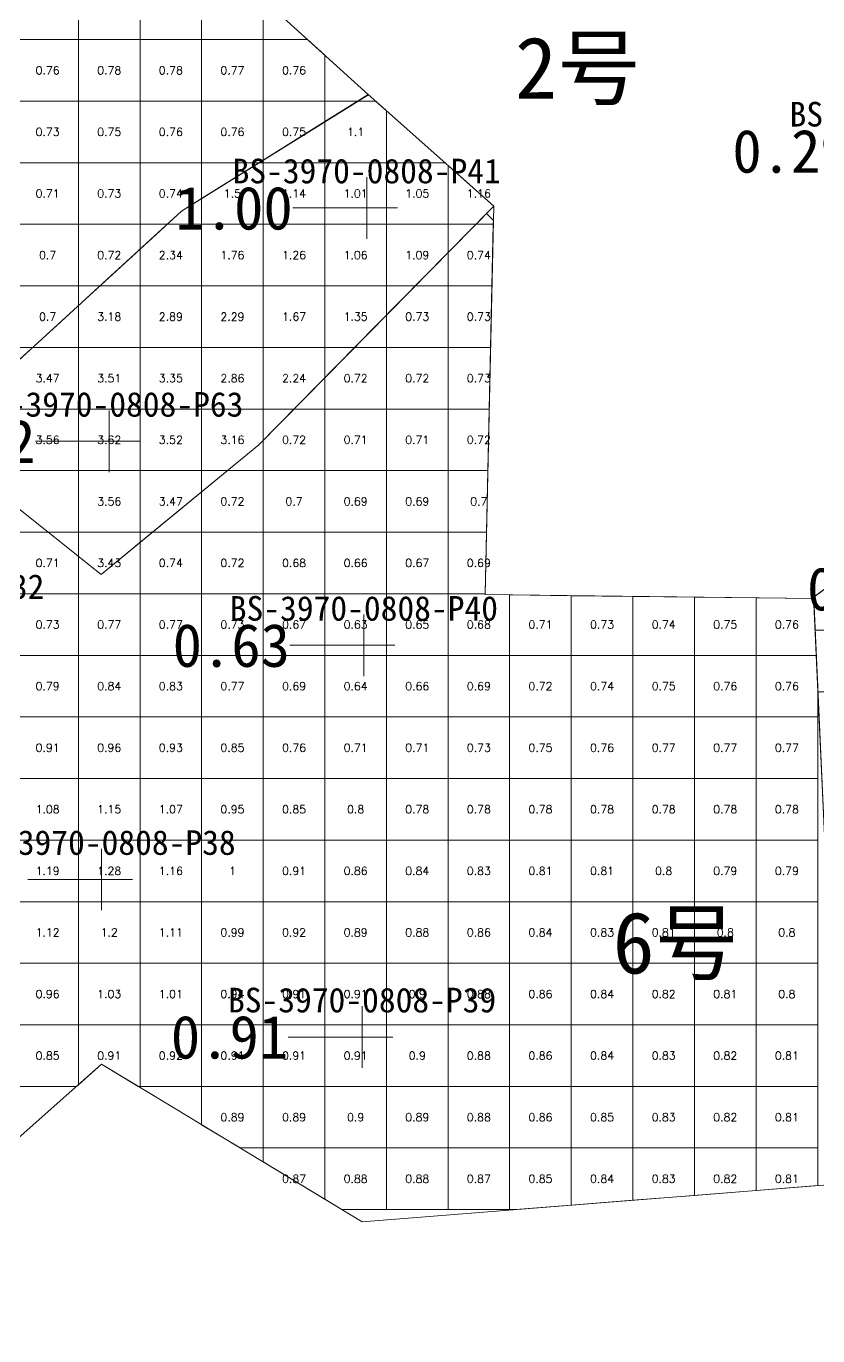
# Model space of a CAD drawing. Header units: inches. Extents: x 469759 to 470079, y 4349683 to 4349873.
# Drawn here: x 470044.14 to 470056.99, y 4349695.73 to 4349717 of the extents above; entities that cross this region are included whole.
import ezdxf
from ezdxf.enums import TextEntityAlignment as Align

# ---------------------------------------------------------------- set-up
doc = ezdxf.new("R2010")
doc.units = ezdxf.units.IN
doc.header["$MEASUREMENT"] = 0
for name, color, linetype, lineweight in [('0.500-1.000', 7, 'Continuous', 0), ('1.000-1.500', 7, 'Continuous', 0), ('孔口文字', 7, 'Continuous', 0), ('点', 7, 'Continuous', 0), ('爆区方格网', 7, 'Continuous', 0), ('线条', 7, 'Continuous', 0), ('钻孔', 7, 'Continuous', 0)]:
    doc.layers.add(name, color=color, linetype=linetype, lineweight=lineweight)
doc.styles.add('3dmine_textStyle_1', font='txt.shx', dxfattribs={"height": 1, "bigfont": 'gbcbig.shx'})
doc.styles.add('3dmine_textStyle_3', font='SimSun.ttf', dxfattribs={"height": 1})
doc.styles.add('3dmine_textStyle_4', font='simsunb.ttf', dxfattribs={"height": 1})

msp = doc.modelspace()

# ---------------------------------------------------------------- hatches: boundary and pattern name
at = {"layer": '钻孔', "linetype": 'Continuous', "lineweight": 0, "true_color": 0x0000ff, "extrusion": (0, 1, 0)}
for points in [[(-470050.663, 3959.633), (-470049.663, 3959.633), (-470049.663, 3970.633), (-470050.663, 3970.633)], [(-470046.36, 3959.763), (-470045.36, 3959.763), (-470045.36, 3970.763), (-470046.36, 3970.763)]]:
    msp.add_hatch(color=5, dxfattribs=at).paths.add_polyline_path(points, flags=0)
at = {"layer": '钻孔', "linetype": 'Continuous', "lineweight": 0, "true_color": 0xff00ff, "extrusion": (0, 1, 0)}
msp.add_hatch(color=6, dxfattribs=at).paths.add_polyline_path([(-470046.485, 3960.419), (-470045.485, 3960.419), (-470045.485, 3970.419), (-470046.485, 3970.419)], flags=0)
at = {"layer": '钻孔', "linetype": 'Continuous', "lineweight": 0, "true_color": 0x00ffff, "extrusion": (0, 1, 0)}
for points in [[(-470050.618, 3959.708), (-470049.618, 3959.708), (-470049.618, 3970.708), (-470050.618, 3970.708)], [(-470050.589, 3960.297), (-470049.589, 3960.297), (-470049.589, 3971.297), (-470050.589, 3971.297)]]:
    msp.add_hatch(color=4, dxfattribs=at).paths.add_polyline_path(points, flags=0)

# ---------------------------------------------------------------- linework, layer by layer
at = {"layer": '0.500-1.000', "color": 4, "linetype": 'Continuous', "lineweight": 0, "true_color": 0x00ffff}
for points in [[(470045.553, 4349719.635), (470049.691, 4349715.883)], [(470057.212, 4349698.187), (470049.589, 4349697.58), (470046.146, 4349699.662), (470045.36, 4349700.138), (470044.928, 4349699.755), (470041.807, 4349696.987), (470042.094, 4349693.936), (470039.81, 4349696.221), (470039.253, 4349696.777), (470036.253, 4349693.777), (470035.123, 4349699.87), (470035.122, 4349701.479), (470035.121, 4349703.091), (470034.552, 4349703.618), (470034.552, 4349703.618), (470030.983, 4349706.925), (470033.954, 4349709.284), (470034.777, 4349710.015), (470034.963, 4349710.18), (470037.467, 4349713.821), (470038.045, 4349714.661), (470040.454, 4349716.222), (470042.428, 4349717.5)], [(470049.691, 4349715.883), (470046.656, 4349713.991), (470045.446, 4349712.883), (470044.631, 4349712.136), (470043.741, 4349711.321), (470042.607, 4349710.281), (470045.353, 4349708.091), (470046.009, 4349708.63), (470047.911, 4349710.196), (470049.818, 4349712.135), (470051.362, 4349713.704), (470051.607, 4349713.954), (470051.721, 4349713.84), (470051.586, 4349707.764), (470056.92, 4349707.701), (470057.099, 4349703.726)], [(470051.721, 4349713.84), (470051.607, 4349713.954), (470051.726, 4349714.074), (470051.721, 4349713.84)], [(470057.088, 4349703.965), (470056.919, 4349707.724), (470060.102, 4349710.064)]]:
    msp.add_lwpolyline(points, dxfattribs=at)
at = {"layer": '1.000-1.500', "color": 1, "linetype": 'Continuous', "lineweight": 0, "true_color": 0xff0000}
msp.add_lwpolyline([(470051.726, 4349714.074), (470048.657, 4349710.955), (470047.911, 4349710.196), (470045.353, 4349708.091), (470042.607, 4349710.281), (470046.244, 4349713.615), (470046.656, 4349713.991), (470049.687, 4349715.886), (470051.726, 4349714.074)], dxfattribs=at)
at = {"layer": '点', "color": 138, "linetype": 'Continuous', "lineweight": 0, "true_color": 0x004c4c}
for points, elevation in [([(470049.663, 4349713.543), (470049.663, 4349714.543)], 3970.633), ([(470050.163, 4349714.043), (470049.163, 4349714.043)], 3970.633), ([(470045.485, 4349709.754), (470045.485, 4349710.754)], 3970.419), ([(470045.985, 4349710.254), (470044.985, 4349710.254)], 3970.419), ([(470049.618, 4349706.441), (470049.618, 4349707.441)], 3970.708), ([(470050.118, 4349706.941), (470049.118, 4349706.941)], 3970.708), ([(470045.36, 4349702.638), (470045.36, 4349703.638)], 3970.763), ([(470045.86, 4349703.138), (470044.86, 4349703.138)], 3970.763), ([(470049.589, 4349700.08), (470049.589, 4349701.08)], 3971.297), ([(470050.089, 4349700.58), (470049.089, 4349700.58)], 3971.297)]:
    msp.add_lwpolyline(points, dxfattribs=dict(at, elevation=elevation))
at = {"layer": '爆区方格网', "color": 4, "linetype": 'Continuous', "lineweight": 0, "true_color": 0x00ffff}
for points, elevation in [([(470044.984, 4349716.778), (470043.984, 4349716.778), (470043.984, 4349717.778), (470044.984, 4349717.778), (470044.984, 4349716.778)], 3970.469), ([(470045.984, 4349716.778), (470044.984, 4349716.778), (470044.984, 4349717.778), (470045.984, 4349717.778), (470045.984, 4349716.778)], 3970.469), ([(470046.984, 4349716.778), (470045.984, 4349716.778), (470045.984, 4349717.778), (470046.984, 4349717.778), (470046.984, 4349716.778)], 3970.469), ([(470047.984, 4349717.43), (470047.984, 4349716.778), (470046.984, 4349716.778), (470046.984, 4349717.778), (470047.6, 4349717.778), (470047.984, 4349717.43)], 3970.469), ([(470044.984, 4349715.778), (470043.984, 4349715.778), (470043.984, 4349716.778), (470044.984, 4349716.778), (470044.984, 4349715.778)], 3970.469), ([(470045.984, 4349715.778), (470044.984, 4349715.778), (470044.984, 4349716.778), (470045.984, 4349716.778), (470045.984, 4349715.778)], 3970.469), ([(470046.984, 4349715.778), (470045.984, 4349715.778), (470045.984, 4349716.778), (470046.984, 4349716.778), (470046.984, 4349715.778)], 3970.469), ([(470047.984, 4349715.778), (470046.984, 4349715.778), (470046.984, 4349716.778), (470047.984, 4349716.778), (470047.984, 4349715.778)], 3970.469), ([(470048.984, 4349716.524), (470048.984, 4349715.778), (470047.984, 4349715.778), (470047.984, 4349716.778), (470048.703, 4349716.778), (470048.984, 4349716.524)], 3970.469), ([(470044.984, 4349714.778), (470043.984, 4349714.778), (470043.984, 4349715.778), (470044.984, 4349715.778), (470044.984, 4349714.778)], 3970.469), ([(470045.984, 4349714.778), (470044.984, 4349714.778), (470044.984, 4349715.778), (470045.984, 4349715.778), (470045.984, 4349714.778)], 3970.469), ([(470046.984, 4349714.778), (470045.984, 4349714.778), (470045.984, 4349715.778), (470046.984, 4349715.778), (470046.984, 4349714.778)], 3970.469), ([(470047.984, 4349714.822), (470047.915, 4349714.778), (470046.984, 4349714.778), (470046.984, 4349715.778), (470047.984, 4349715.778), (470047.984, 4349714.822)], 3970.469), ([(470048.984, 4349715.447), (470047.984, 4349714.822), (470047.984, 4349715.778), (470048.984, 4349715.778), (470048.984, 4349715.447)], 3970.469), ([(470048.984, 4349714.778), (470047.984, 4349714.778), (470047.984, 4349714.819), (470048.984, 4349715.442), (470048.984, 4349714.778)], 3970.469), ([(470044.984, 4349713.778), (470043.984, 4349713.778), (470043.984, 4349714.778), (470044.984, 4349714.778), (470044.984, 4349713.778)], 3970.469), ([(470045.984, 4349713.778), (470044.984, 4349713.778), (470044.984, 4349714.778), (470045.984, 4349714.778), (470045.984, 4349713.778)], 3970.469), ([(470046.984, 4349714.196), (470046.656, 4349713.991), (470046.984, 4349714.196), (470046.984, 4349713.778), (470045.984, 4349713.778), (470045.984, 4349714.778), (470046.984, 4349714.778), (470046.984, 4349714.196)], 3970.469), ([(470047.984, 4349714.778), (470047.919, 4349714.778), (470047.984, 4349714.819), (470047.984, 4349714.778)], 3970.469), ([(470044.984, 4349712.778), (470043.984, 4349712.778), (470043.984, 4349713.778), (470044.984, 4349713.778), (470044.984, 4349712.778)], 3970.469), ([(470045.984, 4349712.778), (470044.984, 4349712.778), (470044.984, 4349713.778), (470045.984, 4349713.778), (470045.984, 4349712.778)], 3970.469), ([(470051.697, 4349712.778), (470050.984, 4349712.778), (470050.984, 4349713.778), (470051.719, 4349713.778), (470051.697, 4349712.778)], 3970.469), ([(470044.984, 4349711.778), (470043.984, 4349711.778), (470043.984, 4349712.778), (470044.984, 4349712.778), (470044.984, 4349711.778)], 3970.469), ([(470050.984, 4349711.778), (470049.984, 4349711.778), (470049.984, 4349712.778), (470050.984, 4349712.778), (470050.984, 4349711.778)], 3970.469), ([(470051.675, 4349711.778), (470050.984, 4349711.778), (470050.984, 4349712.778), (470051.697, 4349712.778), (470051.675, 4349711.778)], 3970.469), ([(470049.984, 4349710.778), (470048.984, 4349710.778), (470048.984, 4349711.778), (470049.984, 4349711.778), (470049.984, 4349710.778)], 3970.469), ([(470050.984, 4349710.778), (470049.984, 4349710.778), (470049.984, 4349711.778), (470050.984, 4349711.778), (470050.984, 4349710.778)], 3970.469), ([(470051.653, 4349710.778), (470050.984, 4349710.778), (470050.984, 4349711.778), (470051.675, 4349711.778), (470051.653, 4349710.778)], 3970.469), ([(470048.984, 4349709.778), (470047.984, 4349709.778), (470047.984, 4349710.778), (470048.984, 4349710.778), (470048.984, 4349709.778)], 3970.469), ([(470049.984, 4349709.778), (470048.984, 4349709.778), (470048.984, 4349710.778), (470049.984, 4349710.778), (470049.984, 4349709.778)], 3970.469), ([(470050.984, 4349709.778), (470049.984, 4349709.778), (470049.984, 4349710.778), (470050.984, 4349710.778), (470050.984, 4349709.778)], 3970.469), ([(470051.631, 4349709.778), (470050.984, 4349709.778), (470050.984, 4349710.778), (470051.653, 4349710.778), (470051.631, 4349709.778)], 3970.469), ([(470047.984, 4349708.778), (470046.984, 4349708.778), (470046.984, 4349709.778), (470047.984, 4349709.778), (470047.984, 4349708.778)], 3970.469), ([(470048.984, 4349708.778), (470047.984, 4349708.778), (470047.984, 4349709.778), (470048.984, 4349709.778), (470048.984, 4349708.778)], 3970.469), ([(470049.984, 4349708.778), (470048.984, 4349708.778), (470048.984, 4349709.778), (470049.984, 4349709.778), (470049.984, 4349708.778)], 3970.469), ([(470050.984, 4349708.778), (470049.984, 4349708.778), (470049.984, 4349709.778), (470050.984, 4349709.778), (470050.984, 4349708.778)], 3970.469), ([(470051.609, 4349708.778), (470050.984, 4349708.778), (470050.984, 4349709.778), (470051.631, 4349709.778), (470051.609, 4349708.778)], 3970.469), ([(470044.984, 4349707.778), (470043.984, 4349707.778), (470043.984, 4349708.778), (470044.984, 4349708.778), (470044.984, 4349707.778)], 3970.469), ([(470046.984, 4349707.778), (470045.984, 4349707.778), (470045.984, 4349708.778), (470046.984, 4349708.778), (470046.984, 4349707.778)], 3970.469), ([(470047.984, 4349707.778), (470046.984, 4349707.778), (470046.984, 4349708.778), (470047.984, 4349708.778), (470047.984, 4349707.778)], 3970.469), ([(470048.984, 4349707.778), (470047.984, 4349707.778), (470047.984, 4349708.778), (470048.984, 4349708.778), (470048.984, 4349707.778)], 3970.469), ([(470049.984, 4349707.778), (470048.984, 4349707.778), (470048.984, 4349708.778), (470049.984, 4349708.778), (470049.984, 4349707.778)], 3970.469), ([(470050.984, 4349707.778), (470049.984, 4349707.778), (470049.984, 4349708.778), (470050.984, 4349708.778), (470050.984, 4349707.778)], 3970.469), ([(470051.586, 4349707.778), (470050.984, 4349707.778), (470050.984, 4349708.778), (470051.609, 4349708.778), (470051.586, 4349707.778)], 3970.469), ([(470057.92, 4349707.187), (470056.943, 4349707.187), (470056.92, 4349707.701), (470056.92, 4349707.724), (470057.548, 4349708.187), (470057.92, 4349708.187), (470057.92, 4349707.187)], 3969.477), ([(470044.984, 4349706.778), (470043.984, 4349706.778), (470043.984, 4349707.778), (470044.984, 4349707.778), (470044.984, 4349706.778)], 3970.469), ([(470045.984, 4349706.778), (470044.984, 4349706.778), (470044.984, 4349707.778), (470045.984, 4349707.778), (470045.984, 4349706.778)], 3970.469), ([(470046.984, 4349706.778), (470045.984, 4349706.778), (470045.984, 4349707.778), (470046.984, 4349707.778), (470046.984, 4349706.778)], 3970.469), ([(470047.984, 4349706.778), (470046.984, 4349706.778), (470046.984, 4349707.778), (470047.984, 4349707.778), (470047.984, 4349706.778)], 3970.469), ([(470048.984, 4349706.778), (470047.984, 4349706.778), (470047.984, 4349707.778), (470048.984, 4349707.778), (470048.984, 4349706.778)], 3970.469), ([(470049.984, 4349706.778), (470048.984, 4349706.778), (470048.984, 4349707.778), (470049.984, 4349707.778), (470049.984, 4349706.778)], 3970.469), ([(470050.984, 4349706.778), (470049.984, 4349706.778), (470049.984, 4349707.778), (470050.984, 4349707.778), (470050.984, 4349706.778)], 3970.469), ([(470051.586, 4349707.764), (470051.984, 4349707.759), (470051.984, 4349706.778), (470050.984, 4349706.778), (470050.984, 4349707.778), (470051.586, 4349707.778), (470051.586, 4349707.764)], 3970.469), ([(470052.984, 4349707.747), (470052.984, 4349706.778), (470051.984, 4349706.778), (470051.984, 4349707.759), (470052.984, 4349707.747)], 3970.469), ([(470053.984, 4349707.735), (470053.984, 4349706.778), (470052.984, 4349706.778), (470052.984, 4349707.747), (470053.984, 4349707.735)], 3970.469), ([(470054.984, 4349707.723), (470054.984, 4349706.778), (470053.984, 4349706.778), (470053.984, 4349707.735), (470054.984, 4349707.723)], 3970.469), ([(470055.984, 4349707.712), (470055.984, 4349706.778), (470054.984, 4349706.778), (470054.984, 4349707.723), (470055.984, 4349707.712)], 3970.469), ([(470056.92, 4349707.701), (470056.962, 4349706.778), (470055.984, 4349706.778), (470055.984, 4349707.712), (470056.92, 4349707.701)], 3970.469), ([(470057.92, 4349706.187), (470056.988, 4349706.187), (470056.943, 4349707.187), (470057.92, 4349707.187), (470057.92, 4349706.187)], 3969.477), ([(470044.984, 4349705.778), (470043.984, 4349705.778), (470043.984, 4349706.778), (470044.984, 4349706.778), (470044.984, 4349705.778)], 3970.469), ([(470045.984, 4349705.778), (470044.984, 4349705.778), (470044.984, 4349706.778), (470045.984, 4349706.778), (470045.984, 4349705.778)], 3970.469), ([(470046.984, 4349705.778), (470045.984, 4349705.778), (470045.984, 4349706.778), (470046.984, 4349706.778), (470046.984, 4349705.778)], 3970.469), ([(470047.984, 4349705.778), (470046.984, 4349705.778), (470046.984, 4349706.778), (470047.984, 4349706.778), (470047.984, 4349705.778)], 3970.469), ([(470048.984, 4349705.778), (470047.984, 4349705.778), (470047.984, 4349706.778), (470048.984, 4349706.778), (470048.984, 4349705.778)], 3970.469), ([(470049.984, 4349705.778), (470048.984, 4349705.778), (470048.984, 4349706.778), (470049.984, 4349706.778), (470049.984, 4349705.778)], 3970.469), ([(470050.984, 4349705.778), (470049.984, 4349705.778), (470049.984, 4349706.778), (470050.984, 4349706.778), (470050.984, 4349705.778)], 3970.469), ([(470051.984, 4349705.778), (470050.984, 4349705.778), (470050.984, 4349706.778), (470051.984, 4349706.778), (470051.984, 4349705.778)], 3970.469), ([(470052.984, 4349705.778), (470051.984, 4349705.778), (470051.984, 4349706.778), (470052.984, 4349706.778), (470052.984, 4349705.778)], 3970.469), ([(470053.984, 4349705.778), (470052.984, 4349705.778), (470052.984, 4349706.778), (470053.984, 4349706.778), (470053.984, 4349705.778)], 3970.469), ([(470054.984, 4349705.778), (470053.984, 4349705.778), (470053.984, 4349706.778), (470054.984, 4349706.778), (470054.984, 4349705.778)], 3970.469), ([(470055.984, 4349705.778), (470054.984, 4349705.778), (470054.984, 4349706.778), (470055.984, 4349706.778), (470055.984, 4349705.778)], 3970.469), ([(470056.984, 4349706.278), (470056.984, 4349705.778), (470055.984, 4349705.778), (470055.984, 4349706.778), (470056.962, 4349706.778), (470056.984, 4349706.278)], 3970.469), ([(470044.984, 4349704.778), (470043.984, 4349704.778), (470043.984, 4349705.778), (470044.984, 4349705.778), (470044.984, 4349704.778)], 3970.469), ([(470045.984, 4349704.778), (470044.984, 4349704.778), (470044.984, 4349705.778), (470045.984, 4349705.778), (470045.984, 4349704.778)], 3970.469), ([(470046.984, 4349704.778), (470045.984, 4349704.778), (470045.984, 4349705.778), (470046.984, 4349705.778), (470046.984, 4349704.778)], 3970.469), ([(470047.984, 4349704.778), (470046.984, 4349704.778), (470046.984, 4349705.778), (470047.984, 4349705.778), (470047.984, 4349704.778)], 3970.469), ([(470048.984, 4349704.778), (470047.984, 4349704.778), (470047.984, 4349705.778), (470048.984, 4349705.778), (470048.984, 4349704.778)], 3970.469), ([(470049.984, 4349704.778), (470048.984, 4349704.778), (470048.984, 4349705.778), (470049.984, 4349705.778), (470049.984, 4349704.778)], 3970.469), ([(470050.984, 4349704.778), (470049.984, 4349704.778), (470049.984, 4349705.778), (470050.984, 4349705.778), (470050.984, 4349704.778)], 3970.469), ([(470051.984, 4349704.778), (470050.984, 4349704.778), (470050.984, 4349705.778), (470051.984, 4349705.778), (470051.984, 4349704.778)], 3970.469), ([(470052.984, 4349704.778), (470051.984, 4349704.778), (470051.984, 4349705.778), (470052.984, 4349705.778), (470052.984, 4349704.778)], 3970.469), ([(470053.984, 4349704.778), (470052.984, 4349704.778), (470052.984, 4349705.778), (470053.984, 4349705.778), (470053.984, 4349704.778)], 3970.469), ([(470054.984, 4349704.778), (470053.984, 4349704.778), (470053.984, 4349705.778), (470054.984, 4349705.778), (470054.984, 4349704.778)], 3970.469), ([(470055.984, 4349704.778), (470054.984, 4349704.778), (470054.984, 4349705.778), (470055.984, 4349705.778), (470055.984, 4349704.778)], 3970.469), ([(470056.984, 4349704.778), (470055.984, 4349704.778), (470055.984, 4349705.778), (470056.984, 4349705.778), (470056.984, 4349704.778)], 3970.469), ([(470044.984, 4349703.778), (470043.984, 4349703.778), (470043.984, 4349704.778), (470044.984, 4349704.778), (470044.984, 4349703.778)], 3970.469), ([(470045.984, 4349703.778), (470044.984, 4349703.778), (470044.984, 4349704.778), (470045.984, 4349704.778), (470045.984, 4349703.778)], 3970.469), ([(470046.984, 4349703.778), (470045.984, 4349703.778), (470045.984, 4349704.778), (470046.984, 4349704.778), (470046.984, 4349703.778)], 3970.469), ([(470047.984, 4349703.778), (470046.984, 4349703.778), (470046.984, 4349704.778), (470047.984, 4349704.778), (470047.984, 4349703.778)], 3970.469), ([(470048.984, 4349703.778), (470047.984, 4349703.778), (470047.984, 4349704.778), (470048.984, 4349704.778), (470048.984, 4349703.778)], 3970.469), ([(470049.984, 4349703.778), (470048.984, 4349703.778), (470048.984, 4349704.778), (470049.984, 4349704.778), (470049.984, 4349703.778)], 3970.469), ([(470050.984, 4349703.778), (470049.984, 4349703.778), (470049.984, 4349704.778), (470050.984, 4349704.778), (470050.984, 4349703.778)], 3970.469), ([(470051.984, 4349703.778), (470050.984, 4349703.778), (470050.984, 4349704.778), (470051.984, 4349704.778), (470051.984, 4349703.778)], 3970.469), ([(470052.984, 4349703.778), (470051.984, 4349703.778), (470051.984, 4349704.778), (470052.984, 4349704.778), (470052.984, 4349703.778)], 3970.469), ([(470053.984, 4349703.778), (470052.984, 4349703.778), (470052.984, 4349704.778), (470053.984, 4349704.778), (470053.984, 4349703.778)], 3970.469), ([(470054.984, 4349703.778), (470053.984, 4349703.778), (470053.984, 4349704.778), (470054.984, 4349704.778), (470054.984, 4349703.778)], 3970.469), ([(470055.984, 4349703.778), (470054.984, 4349703.778), (470054.984, 4349704.778), (470055.984, 4349704.778), (470055.984, 4349703.778)], 3970.469), ([(470056.984, 4349703.778), (470055.984, 4349703.778), (470055.984, 4349704.778), (470056.984, 4349704.778), (470056.984, 4349703.778)], 3970.469), ([(470044.984, 4349702.778), (470043.984, 4349702.778), (470043.984, 4349703.778), (470044.984, 4349703.778), (470044.984, 4349702.778)], 3970.469), ([(470045.984, 4349702.778), (470044.984, 4349702.778), (470044.984, 4349703.778), (470045.984, 4349703.778), (470045.984, 4349702.778)], 3970.469), ([(470046.984, 4349702.778), (470045.984, 4349702.778), (470045.984, 4349703.778), (470046.984, 4349703.778), (470046.984, 4349702.778)], 3970.469), ([(470047.984, 4349702.778), (470046.984, 4349702.778), (470046.984, 4349703.778), (470047.984, 4349703.778), (470047.984, 4349702.778)], 3970.469), ([(470048.984, 4349702.778), (470047.984, 4349702.778), (470047.984, 4349703.778), (470048.984, 4349703.778), (470048.984, 4349702.778)], 3970.469), ([(470049.984, 4349702.778), (470048.984, 4349702.778), (470048.984, 4349703.778), (470049.984, 4349703.778), (470049.984, 4349702.778)], 3970.469), ([(470050.984, 4349702.778), (470049.984, 4349702.778), (470049.984, 4349703.778), (470050.984, 4349703.778), (470050.984, 4349702.778)], 3970.469), ([(470051.984, 4349702.778), (470050.984, 4349702.778), (470050.984, 4349703.778), (470051.984, 4349703.778), (470051.984, 4349702.778)], 3970.469), ([(470052.984, 4349702.778), (470051.984, 4349702.778), (470051.984, 4349703.778), (470052.984, 4349703.778), (470052.984, 4349702.778)], 3970.469), ([(470053.984, 4349702.778), (470052.984, 4349702.778), (470052.984, 4349703.778), (470053.984, 4349703.778), (470053.984, 4349702.778)], 3970.469), ([(470054.984, 4349702.778), (470053.984, 4349702.778), (470053.984, 4349703.778), (470054.984, 4349703.778), (470054.984, 4349702.778)], 3970.469), ([(470055.984, 4349702.778), (470054.984, 4349702.778), (470054.984, 4349703.778), (470055.984, 4349703.778), (470055.984, 4349702.778)], 3970.469), ([(470056.984, 4349702.778), (470055.984, 4349702.778), (470055.984, 4349703.778), (470056.984, 4349703.778), (470056.984, 4349702.778)], 3970.469), ([(470044.984, 4349701.778), (470043.984, 4349701.778), (470043.984, 4349702.778), (470044.984, 4349702.778), (470044.984, 4349701.778)], 3970.469), ([(470045.984, 4349701.778), (470044.984, 4349701.778), (470044.984, 4349702.778), (470045.984, 4349702.778), (470045.984, 4349701.778)], 3970.469), ([(470046.984, 4349701.778), (470045.984, 4349701.778), (470045.984, 4349702.778), (470046.984, 4349702.778), (470046.984, 4349701.778)], 3970.469), ([(470047.984, 4349701.778), (470046.984, 4349701.778), (470046.984, 4349702.778), (470047.984, 4349702.778), (470047.984, 4349701.778)], 3970.469), ([(470048.984, 4349701.778), (470047.984, 4349701.778), (470047.984, 4349702.778), (470048.984, 4349702.778), (470048.984, 4349701.778)], 3970.469), ([(470049.984, 4349701.778), (470048.984, 4349701.778), (470048.984, 4349702.778), (470049.984, 4349702.778), (470049.984, 4349701.778)], 3970.469), ([(470050.984, 4349701.778), (470049.984, 4349701.778), (470049.984, 4349702.778), (470050.984, 4349702.778), (470050.984, 4349701.778)], 3970.469), ([(470051.984, 4349701.778), (470050.984, 4349701.778), (470050.984, 4349702.778), (470051.984, 4349702.778), (470051.984, 4349701.778)], 3970.469), ([(470052.984, 4349701.778), (470051.984, 4349701.778), (470051.984, 4349702.778), (470052.984, 4349702.778), (470052.984, 4349701.778)], 3970.469), ([(470053.984, 4349701.778), (470052.984, 4349701.778), (470052.984, 4349702.778), (470053.984, 4349702.778), (470053.984, 4349701.778)], 3970.469), ([(470054.984, 4349701.778), (470053.984, 4349701.778), (470053.984, 4349702.778), (470054.984, 4349702.778), (470054.984, 4349701.778)], 3970.469), ([(470055.984, 4349701.778), (470054.984, 4349701.778), (470054.984, 4349702.778), (470055.984, 4349702.778), (470055.984, 4349701.778)], 3970.469), ([(470056.984, 4349701.778), (470055.984, 4349701.778), (470055.984, 4349702.778), (470056.984, 4349702.778), (470056.984, 4349701.778)], 3970.469), ([(470044.984, 4349700.778), (470043.984, 4349700.778), (470043.984, 4349701.778), (470044.984, 4349701.778), (470044.984, 4349700.778)], 3970.469), ([(470045.984, 4349700.778), (470044.984, 4349700.778), (470044.984, 4349701.778), (470045.984, 4349701.778), (470045.984, 4349700.778)], 3970.469), ([(470046.984, 4349700.778), (470045.984, 4349700.778), (470045.984, 4349701.778), (470046.984, 4349701.778), (470046.984, 4349700.778)], 3970.469), ([(470047.984, 4349700.778), (470046.984, 4349700.778), (470046.984, 4349701.778), (470047.984, 4349701.778), (470047.984, 4349700.778)], 3970.469), ([(470048.984, 4349700.778), (470047.984, 4349700.778), (470047.984, 4349701.778), (470048.984, 4349701.778), (470048.984, 4349700.778)], 3970.469), ([(470049.984, 4349700.778), (470048.984, 4349700.778), (470048.984, 4349701.778), (470049.984, 4349701.778), (470049.984, 4349700.778)], 3970.469), ([(470050.984, 4349700.778), (470049.984, 4349700.778), (470049.984, 4349701.778), (470050.984, 4349701.778), (470050.984, 4349700.778)], 3970.469), ([(470051.984, 4349700.778), (470050.984, 4349700.778), (470050.984, 4349701.778), (470051.984, 4349701.778), (470051.984, 4349700.778)], 3970.469), ([(470052.984, 4349700.778), (470051.984, 4349700.778), (470051.984, 4349701.778), (470052.984, 4349701.778), (470052.984, 4349700.778)], 3970.469), ([(470053.984, 4349700.778), (470052.984, 4349700.778), (470052.984, 4349701.778), (470053.984, 4349701.778), (470053.984, 4349700.778)], 3970.469), ([(470054.984, 4349700.778), (470053.984, 4349700.778), (470053.984, 4349701.778), (470054.984, 4349701.778), (470054.984, 4349700.778)], 3970.469), ([(470055.984, 4349700.778), (470054.984, 4349700.778), (470054.984, 4349701.778), (470055.984, 4349701.778), (470055.984, 4349700.778)], 3970.469), ([(470056.984, 4349700.778), (470055.984, 4349700.778), (470055.984, 4349701.778), (470056.984, 4349701.778), (470056.984, 4349700.778)], 3970.469), ([(470044.984, 4349699.804), (470044.955, 4349699.778), (470043.984, 4349699.778), (470043.984, 4349700.778), (470044.984, 4349700.778), (470044.984, 4349699.804)], 3970.469), ([(470045.984, 4349699.778), (470045.954, 4349699.778), (470045.36, 4349700.138), (470044.984, 4349699.804), (470044.984, 4349700.778), (470045.984, 4349700.778), (470045.984, 4349699.778)], 3970.469), ([(470046.984, 4349699.778), (470045.984, 4349699.778), (470045.984, 4349700.778), (470046.984, 4349700.778), (470046.984, 4349699.778)], 3970.469), ([(470047.984, 4349699.778), (470046.984, 4349699.778), (470046.984, 4349700.778), (470047.984, 4349700.778), (470047.984, 4349699.778)], 3970.469), ([(470048.984, 4349699.778), (470047.984, 4349699.778), (470047.984, 4349700.778), (470048.984, 4349700.778), (470048.984, 4349699.778)], 3970.469), ([(470049.984, 4349699.778), (470048.984, 4349699.778), (470048.984, 4349700.778), (470049.984, 4349700.778), (470049.984, 4349699.778)], 3970.469), ([(470050.984, 4349699.778), (470049.984, 4349699.778), (470049.984, 4349700.778), (470050.984, 4349700.778), (470050.984, 4349699.778)], 3970.469), ([(470051.984, 4349699.778), (470050.984, 4349699.778), (470050.984, 4349700.778), (470051.984, 4349700.778), (470051.984, 4349699.778)], 3970.469), ([(470052.984, 4349699.778), (470051.984, 4349699.778), (470051.984, 4349700.778), (470052.984, 4349700.778), (470052.984, 4349699.778)], 3970.469), ([(470053.984, 4349699.778), (470052.984, 4349699.778), (470052.984, 4349700.778), (470053.984, 4349700.778), (470053.984, 4349699.778)], 3970.469), ([(470054.984, 4349699.778), (470053.984, 4349699.778), (470053.984, 4349700.778), (470054.984, 4349700.778), (470054.984, 4349699.778)], 3970.469), ([(470055.984, 4349699.778), (470054.984, 4349699.778), (470054.984, 4349700.778), (470055.984, 4349700.778), (470055.984, 4349699.778)], 3970.469), ([(470056.984, 4349699.778), (470055.984, 4349699.778), (470055.984, 4349700.778), (470056.984, 4349700.778), (470056.984, 4349699.778)], 3970.469), ([(470047.984, 4349698.778), (470047.608, 4349698.778), (470046.984, 4349699.156), (470046.984, 4349699.778), (470047.984, 4349699.778), (470047.984, 4349698.778)], 3970.469), ([(470048.984, 4349698.778), (470047.984, 4349698.778), (470047.984, 4349699.778), (470048.984, 4349699.778), (470048.984, 4349698.778)], 3970.469), ([(470049.984, 4349698.778), (470048.984, 4349698.778), (470048.984, 4349699.778), (470049.984, 4349699.778), (470049.984, 4349698.778)], 3970.469), ([(470050.984, 4349698.778), (470049.984, 4349698.778), (470049.984, 4349699.778), (470050.984, 4349699.778), (470050.984, 4349698.778)], 3970.469), ([(470051.984, 4349698.778), (470050.984, 4349698.778), (470050.984, 4349699.778), (470051.984, 4349699.778), (470051.984, 4349698.778)], 3970.469), ([(470052.984, 4349698.778), (470051.984, 4349698.778), (470051.984, 4349699.778), (470052.984, 4349699.778), (470052.984, 4349698.778)], 3970.469), ([(470053.984, 4349698.778), (470052.984, 4349698.778), (470052.984, 4349699.778), (470053.984, 4349699.778), (470053.984, 4349698.778)], 3970.469), ([(470054.984, 4349698.778), (470053.984, 4349698.778), (470053.984, 4349699.778), (470054.984, 4349699.778), (470054.984, 4349698.778)], 3970.469), ([(470055.984, 4349698.778), (470054.984, 4349698.778), (470054.984, 4349699.778), (470055.984, 4349699.778), (470055.984, 4349698.778)], 3970.469), ([(470056.984, 4349698.778), (470055.984, 4349698.778), (470055.984, 4349699.778), (470056.984, 4349699.778), (470056.984, 4349698.778)], 3970.469), ([(470048.984, 4349697.946), (470047.984, 4349698.551), (470047.984, 4349698.778), (470048.984, 4349698.778), (470048.984, 4349697.946)], 3970.469), ([(470049.984, 4349697.778), (470049.261, 4349697.778), (470048.984, 4349697.946), (470048.984, 4349698.778), (470049.984, 4349698.778), (470049.984, 4349697.778)], 3970.469), ([(470050.984, 4349697.778), (470049.984, 4349697.778), (470049.984, 4349698.778), (470050.984, 4349698.778), (470050.984, 4349697.778)], 3970.469), ([(470051.984, 4349697.778), (470050.984, 4349697.778), (470050.984, 4349698.778), (470051.984, 4349698.778), (470051.984, 4349697.778)], 3970.469), ([(470052.984, 4349697.85), (470052.081, 4349697.778), (470051.984, 4349697.778), (470051.984, 4349698.778), (470052.984, 4349698.778), (470052.984, 4349697.85)], 3970.469), ([(470053.984, 4349697.93), (470052.984, 4349697.85), (470052.984, 4349698.778), (470053.984, 4349698.778), (470053.984, 4349697.93)], 3970.469), ([(470054.984, 4349698.009), (470053.984, 4349697.93), (470053.984, 4349698.778), (470054.984, 4349698.778), (470054.984, 4349698.009)], 3970.469), ([(470055.984, 4349698.089), (470054.984, 4349698.009), (470054.984, 4349698.778), (470055.984, 4349698.778), (470055.984, 4349698.089)], 3970.469), ([(470056.984, 4349698.168), (470055.984, 4349698.089), (470055.984, 4349698.778), (470056.984, 4349698.778), (470056.984, 4349698.168)], 3970.469)]:
    msp.add_lwpolyline(points, dxfattribs=dict(at, elevation=elevation))
at = {"layer": '爆区方格网', "color": 1, "linetype": 'Continuous', "lineweight": 0, "true_color": 0xff0000, "elevation": 3970.419}
for points in [[(470048.984, 4349715.447), (470048.984, 4349715.447), (470048.984, 4349715.778), (470049.515, 4349715.778), (470048.984, 4349715.447)], [(470049.984, 4349715.622), (470049.984, 4349714.778), (470048.984, 4349714.778), (470048.984, 4349715.442), (470049.524, 4349715.778), (470049.809, 4349715.778), (470049.984, 4349715.622)], [(470046.984, 4349714.196), (470046.984, 4349714.778), (470047.915, 4349714.778), (470046.984, 4349714.196)], [(470047.984, 4349713.778), (470046.984, 4349713.778), (470046.984, 4349714.196), (470047.919, 4349714.778), (470047.984, 4349714.778), (470047.984, 4349713.778)], [(470048.984, 4349713.778), (470047.984, 4349713.778), (470047.984, 4349714.778), (470048.984, 4349714.778), (470048.984, 4349713.778)], [(470049.984, 4349713.778), (470048.984, 4349713.778), (470048.984, 4349714.778), (470049.984, 4349714.778), (470049.984, 4349713.778)], [(470050.984, 4349714.734), (470050.984, 4349713.778), (470049.984, 4349713.778), (470049.984, 4349714.778), (470050.934, 4349714.778), (470050.984, 4349714.734)], [(470051.726, 4349714.074), (470051.721, 4349713.84), (470051.719, 4349713.778), (470050.984, 4349713.778), (470050.984, 4349714.734), (470051.726, 4349714.074)], [(470046.984, 4349712.778), (470045.984, 4349712.778), (470045.984, 4349713.778), (470046.984, 4349713.778), (470046.984, 4349712.778)], [(470047.984, 4349712.778), (470046.984, 4349712.778), (470046.984, 4349713.778), (470047.984, 4349713.778), (470047.984, 4349712.778)], [(470048.984, 4349712.778), (470047.984, 4349712.778), (470047.984, 4349713.778), (470048.984, 4349713.778), (470048.984, 4349712.778)], [(470049.984, 4349712.778), (470048.984, 4349712.778), (470048.984, 4349713.778), (470049.984, 4349713.778), (470049.984, 4349712.778)], [(470050.984, 4349712.778), (470049.984, 4349712.778), (470049.984, 4349713.778), (470050.984, 4349713.778), (470050.984, 4349712.778)], [(470045.984, 4349711.778), (470044.984, 4349711.778), (470044.984, 4349712.778), (470045.984, 4349712.778), (470045.984, 4349711.778)], [(470046.984, 4349711.778), (470045.984, 4349711.778), (470045.984, 4349712.778), (470046.984, 4349712.778), (470046.984, 4349711.778)], [(470047.984, 4349711.778), (470046.984, 4349711.778), (470046.984, 4349712.778), (470047.984, 4349712.778), (470047.984, 4349711.778)], [(470048.984, 4349711.778), (470047.984, 4349711.778), (470047.984, 4349712.778), (470048.984, 4349712.778), (470048.984, 4349711.778)], [(470049.984, 4349711.778), (470048.984, 4349711.778), (470048.984, 4349712.778), (470049.984, 4349712.778), (470049.984, 4349711.778)], [(470044.984, 4349710.778), (470043.984, 4349710.778), (470043.984, 4349711.778), (470044.984, 4349711.778), (470044.984, 4349710.778)], [(470045.984, 4349710.778), (470044.984, 4349710.778), (470044.984, 4349711.778), (470045.984, 4349711.778), (470045.984, 4349710.778)], [(470046.984, 4349710.778), (470045.984, 4349710.778), (470045.984, 4349711.778), (470046.984, 4349711.778), (470046.984, 4349710.778)], [(470047.984, 4349710.778), (470046.984, 4349710.778), (470046.984, 4349711.778), (470047.984, 4349711.778), (470047.984, 4349710.778)], [(470048.984, 4349710.778), (470047.984, 4349710.778), (470047.984, 4349711.778), (470048.984, 4349711.778), (470048.984, 4349710.778)], [(470044.984, 4349709.778), (470043.984, 4349709.778), (470043.984, 4349710.778), (470044.984, 4349710.778), (470044.984, 4349709.778)], [(470045.984, 4349709.778), (470044.984, 4349709.778), (470044.984, 4349710.778), (470045.984, 4349710.778), (470045.984, 4349709.778)], [(470046.984, 4349709.778), (470045.984, 4349709.778), (470045.984, 4349710.778), (470046.984, 4349710.778), (470046.984, 4349709.778)], [(470047.984, 4349709.778), (470046.984, 4349709.778), (470046.984, 4349710.778), (470047.984, 4349710.778), (470047.984, 4349709.778)], [(470045.984, 4349708.778), (470044.984, 4349708.778), (470044.984, 4349709.778), (470045.984, 4349709.778), (470045.984, 4349708.778)], [(470046.984, 4349708.778), (470045.984, 4349708.778), (470045.984, 4349709.778), (470046.984, 4349709.778), (470046.984, 4349708.778)], [(470045.984, 4349707.778), (470044.984, 4349707.778), (470044.984, 4349708.778), (470045.984, 4349708.778), (470045.984, 4349707.778)]]:
    msp.add_lwpolyline(points, dxfattribs=at)
at = {"layer": '线条', "color": 138, "linetype": 'Continuous', "lineweight": 0, "true_color": 0x004c4c}
for points, elevation in [([(470049.663, 4349714.043), (470049.663, 4349714.043), (470049.663, 4349714.043)], 3970.633), ([(470045.485, 4349710.254), (470045.485, 4349710.254), (470045.485, 4349710.254)], 3970.419), ([(470049.618, 4349706.941), (470049.618, 4349706.941), (470049.618, 4349706.941)], 3970.708), ([(470045.36, 4349703.138), (470045.36, 4349703.138), (470045.36, 4349703.138)], 3970.763), ([(470049.589, 4349700.58), (470049.589, 4349700.58), (470049.589, 4349700.58)], 3971.297)]:
    msp.add_lwpolyline(points, dxfattribs=dict(at, elevation=elevation))
at = {"layer": '钻孔', "color": 5, "linetype": 'Continuous', "lineweight": 0, "true_color": 0x0000ff}
for points, elevation in [([(470049.663, 4349714.043), (470048.463, 4349714.043)], 3970.633), ([(470049.663, 4349714.043), (470048.463, 4349714.043)], 3959.633), ([(470045.36, 4349703.138), (470044.16, 4349703.138)], 3970.763), ([(470045.36, 4349703.138), (470044.16, 4349703.138)], 3959.763)]:
    msp.add_lwpolyline(points, dxfattribs=dict(at, elevation=elevation))
at = {"layer": '钻孔', "color": 6, "linetype": 'Continuous', "lineweight": 0, "true_color": 0xff00ff}
for elevation in [3970.419, 3960.419]:
    msp.add_lwpolyline([(470045.485, 4349710.254), (470044.285, 4349710.254)], dxfattribs=dict(at, elevation=elevation))
at = {"layer": '钻孔', "color": 4, "linetype": 'Continuous', "lineweight": 0, "true_color": 0x00ffff}
for points, elevation in [([(470049.618, 4349706.941), (470048.418, 4349706.941)], 3970.708), ([(470049.618, 4349706.941), (470048.418, 4349706.941)], 3959.708), ([(470049.589, 4349700.58), (470048.389, 4349700.58)], 3971.297), ([(470049.589, 4349700.58), (470048.389, 4349700.58)], 3960.297)]:
    msp.add_lwpolyline(points, dxfattribs=dict(at, elevation=elevation))

# ---------------------------------------------------------------- texts
at = {"color": 7, "linetype": 'Continuous', "lineweight": 0, "style": '3dmine_textStyle_3'}
for s, p in [('2号', (470052.071, 4349715.819, 1985.923)), ('6号', (470053.656, 4349701.611, 3965.168))]:
    msp.add_text(s, height=1, dxfattribs=at).set_placement(p)
at = {"color": 4, "linetype": 'Continuous', "lineweight": 0, "true_color": 0x00ffff, "style": '3dmine_textStyle_1'}
for s, p in [('0.76', (470044.484, 4349716.278, 3970.469)), ('0.78', (470045.484, 4349716.278, 3970.469)), ('0.78', (470046.484, 4349716.278, 3970.469)), ('0.77', (470047.484, 4349716.278, 3970.469)), ('0.76', (470048.484, 4349716.278, 3970.469)), ('0.73', (470044.484, 4349715.278, 3970.469)), ('0.75', (470045.484, 4349715.278, 3970.469)), ('0.76', (470046.484, 4349715.278, 3970.469)), ('0.76', (470047.484, 4349715.278, 3970.469)), ('0.75', (470048.484, 4349715.278, 3970.469)), ('0.71', (470044.484, 4349714.278, 3970.469)), ('0.73', (470045.484, 4349714.278, 3970.469)), ('0.74', (470046.484, 4349714.278, 3970.469)), ('0.7', (470044.484, 4349713.278, 3970.469)), ('0.72', (470045.484, 4349713.278, 3970.469)), ('0.74', (470051.484, 4349713.278, 3970.469)), ('0.7', (470044.484, 4349712.278, 3970.469)), ('0.73', (470050.484, 4349712.278, 3970.469)), ('0.73', (470051.484, 4349712.278, 3970.469)), ('0.72', (470049.484, 4349711.278, 3970.469)), ('0.72', (470050.484, 4349711.278, 3970.469)), ('0.73', (470051.484, 4349711.278, 3970.469)), ('0.72', (470048.484, 4349710.278, 3970.469)), ('0.71', (470049.484, 4349710.278, 3970.469)), ('0.71', (470050.484, 4349710.278, 3970.469)), ('0.72', (470051.484, 4349710.278, 3970.469)), ('0.72', (470047.484, 4349709.278, 3970.469)), ('0.7', (470048.484, 4349709.278, 3970.469)), ('0.69', (470049.484, 4349709.278, 3970.469)), ('0.69', (470050.484, 4349709.278, 3970.469)), ('0.7', (470051.484, 4349709.278, 3970.469)), ('0.71', (470044.484, 4349708.278, 3970.469)), ('0.74', (470046.484, 4349708.278, 3970.469)), ('0.72', (470047.484, 4349708.278, 3970.469)), ('0.68', (470048.484, 4349708.278, 3970.469)), ('0.66', (470049.484, 4349708.278, 3970.469)), ('0.67', (470050.484, 4349708.278, 3970.469)), ('0.69', (470051.484, 4349708.278, 3970.469)), ('0.73', (470044.484, 4349707.278, 3970.469)), ('0.77', (470045.484, 4349707.278, 3970.469)), ('0.77', (470046.484, 4349707.278, 3970.469)), ('0.73', (470047.484, 4349707.278, 3970.469)), ('0.67', (470048.484, 4349707.278, 3970.469)), ('0.63', (470049.484, 4349707.278, 3970.469)), ('0.65', (470050.484, 4349707.278, 3970.469)), ('0.68', (470051.484, 4349707.278, 3970.469)), ('0.71', (470052.484, 4349707.278, 3970.469)), ('0.73', (470053.484, 4349707.278, 3970.469)), ('0.74', (470054.484, 4349707.278, 3970.469)), ('0.75', (470055.484, 4349707.278, 3970.469)), ('0.76', (470056.484, 4349707.278, 3970.469)), ('0.79', (470044.484, 4349706.278, 3970.469)), ('0.84', (470045.484, 4349706.278, 3970.469)), ('0.83', (470046.484, 4349706.278, 3970.469)), ('0.77', (470047.484, 4349706.278, 3970.469)), ('0.69', (470048.484, 4349706.278, 3970.469)), ('0.64', (470049.484, 4349706.278, 3970.469)), ('0.66', (470050.484, 4349706.278, 3970.469)), ('0.69', (470051.484, 4349706.278, 3970.469)), ('0.72', (470052.484, 4349706.278, 3970.469)), ('0.74', (470053.484, 4349706.278, 3970.469)), ('0.75', (470054.484, 4349706.278, 3970.469)), ('0.76', (470055.484, 4349706.278, 3970.469)), ('0.76', (470056.484, 4349706.278, 3970.469)), ('0.91', (470044.484, 4349705.278, 3970.469)), ('0.96', (470045.484, 4349705.278, 3970.469)), ('0.93', (470046.484, 4349705.278, 3970.469)), ('0.85', (470047.484, 4349705.278, 3970.469)), ('0.76', (470048.484, 4349705.278, 3970.469)), ('0.71', (470049.484, 4349705.278, 3970.469)), ('0.71', (470050.484, 4349705.278, 3970.469)), ('0.73', (470051.484, 4349705.278, 3970.469)), ('0.75', (470052.484, 4349705.278, 3970.469)), ('0.76', (470053.484, 4349705.278, 3970.469)), ('0.77', (470054.484, 4349705.278, 3970.469)), ('0.77', (470055.484, 4349705.278, 3970.469)), ('0.77', (470056.484, 4349705.278, 3970.469)), ('1.08', (470044.484, 4349704.278, 3970.469)), ('1.15', (470045.484, 4349704.278, 3970.469)), ('1.07', (470046.484, 4349704.278, 3970.469)), ('0.95', (470047.484, 4349704.278, 3970.469)), ('0.85', (470048.484, 4349704.278, 3970.469)), ('0.8', (470049.484, 4349704.278, 3970.469)), ('0.78', (470050.484, 4349704.278, 3970.469)), ('0.78', (470051.484, 4349704.278, 3970.469)), ('0.78', (470052.484, 4349704.278, 3970.469)), ('0.78', (470053.484, 4349704.278, 3970.469)), ('0.78', (470054.484, 4349704.278, 3970.469)), ('0.78', (470055.484, 4349704.278, 3970.469)), ('0.78', (470056.484, 4349704.278, 3970.469)), ('1.19', (470044.484, 4349703.278, 3970.469)), ('1.28', (470045.484, 4349703.278, 3970.469)), ('1.16', (470046.484, 4349703.278, 3970.469)), ('1', (470047.484, 4349703.278, 3970.469)), ('0.91', (470048.484, 4349703.278, 3970.469)), ('0.86', (470049.484, 4349703.278, 3970.469)), ('0.84', (470050.484, 4349703.278, 3970.469)), ('0.83', (470051.484, 4349703.278, 3970.469)), ('0.81', (470052.484, 4349703.278, 3970.469)), ('0.81', (470053.484, 4349703.278, 3970.469)), ('0.8', (470054.484, 4349703.278, 3970.469)), ('0.79', (470055.484, 4349703.278, 3970.469)), ('0.79', (470056.484, 4349703.278, 3970.469)), ('1.12', (470044.484, 4349702.278, 3970.469)), ('1.2', (470045.484, 4349702.278, 3970.469)), ('1.11', (470046.484, 4349702.278, 3970.469)), ('0.99', (470047.484, 4349702.278, 3970.469)), ('0.92', (470048.484, 4349702.278, 3970.469)), ('0.89', (470049.484, 4349702.278, 3970.469)), ('0.88', (470050.484, 4349702.278, 3970.469)), ('0.86', (470051.484, 4349702.278, 3970.469)), ('0.84', (470052.484, 4349702.278, 3970.469)), ('0.83', (470053.484, 4349702.278, 3970.469)), ('0.81', (470054.484, 4349702.278, 3970.469)), ('0.8', (470055.484, 4349702.278, 3970.469)), ('0.8', (470056.484, 4349702.278, 3970.469)), ('0.96', (470044.484, 4349701.278, 3970.469)), ('1.03', (470045.484, 4349701.278, 3970.469)), ('1.01', (470046.484, 4349701.278, 3970.469)), ('0.94', (470047.484, 4349701.278, 3970.469)), ('0.91', (470048.484, 4349701.278, 3970.469)), ('0.91', (470049.484, 4349701.278, 3970.469)), ('0.9', (470050.484, 4349701.278, 3970.469)), ('0.88', (470051.484, 4349701.278, 3970.469)), ('0.86', (470052.484, 4349701.278, 3970.469)), ('0.84', (470053.484, 4349701.278, 3970.469)), ('0.82', (470054.484, 4349701.278, 3970.469)), ('0.81', (470055.484, 4349701.278, 3970.469)), ('0.8', (470056.484, 4349701.278, 3970.469)), ('0.85', (470044.484, 4349700.278, 3970.469)), ('0.91', (470045.484, 4349700.278, 3970.469)), ('0.92', (470046.484, 4349700.278, 3970.469)), ('0.91', (470047.484, 4349700.278, 3970.469)), ('0.91', (470048.484, 4349700.278, 3970.469)), ('0.91', (470049.484, 4349700.278, 3970.469)), ('0.9', (470050.484, 4349700.278, 3970.469)), ('0.88', (470051.484, 4349700.278, 3970.469)), ('0.86', (470052.484, 4349700.278, 3970.469)), ('0.84', (470053.484, 4349700.278, 3970.469)), ('0.83', (470054.484, 4349700.278, 3970.469)), ('0.82', (470055.484, 4349700.278, 3970.469)), ('0.81', (470056.484, 4349700.278, 3970.469)), ('0.89', (470047.484, 4349699.278, 3970.469)), ('0.89', (470048.484, 4349699.278, 3970.469)), ('0.9', (470049.484, 4349699.278, 3970.469)), ('0.89', (470050.484, 4349699.278, 3970.469)), ('0.88', (470051.484, 4349699.278, 3970.469)), ('0.86', (470052.484, 4349699.278, 3970.469)), ('0.85', (470053.484, 4349699.278, 3970.469)), ('0.83', (470054.484, 4349699.278, 3970.469)), ('0.82', (470055.484, 4349699.278, 3970.469)), ('0.81', (470056.484, 4349699.278, 3970.469)), ('0.87', (470048.484, 4349698.278, 3970.469)), ('0.88', (470049.484, 4349698.278, 3970.469)), ('0.88', (470050.484, 4349698.278, 3970.469)), ('0.87', (470051.484, 4349698.278, 3970.469)), ('0.85', (470052.484, 4349698.278, 3970.469)), ('0.84', (470053.484, 4349698.278, 3970.469)), ('0.83', (470054.484, 4349698.278, 3970.469)), ('0.82', (470055.484, 4349698.278, 3970.469)), ('0.81', (470056.484, 4349698.278, 3970.469))]:
    msp.add_text(s, height=0.13, dxfattribs=at).set_placement(p, align=Align.MIDDLE_CENTER)
at = {"color": 1, "linetype": 'Continuous', "lineweight": 0, "true_color": 0xff0000, "style": '3dmine_textStyle_1'}
for s, p in [('1.1', (470049.484, 4349715.278, 3970.419)), ('1.5', (470047.484, 4349714.278, 3970.419)), ('1.14', (470048.484, 4349714.278, 3970.419)), ('1.01', (470049.484, 4349714.278, 3970.419)), ('1.05', (470050.484, 4349714.278, 3970.419)), ('1.16', (470051.484, 4349714.278, 3970.419)), ('2.34', (470046.484, 4349713.278, 3970.419)), ('1.76', (470047.484, 4349713.278, 3970.419)), ('1.26', (470048.484, 4349713.278, 3970.419)), ('1.06', (470049.484, 4349713.278, 3970.419)), ('1.09', (470050.484, 4349713.278, 3970.419)), ('3.18', (470045.484, 4349712.278, 3970.419)), ('2.89', (470046.484, 4349712.278, 3970.419)), ('2.29', (470047.484, 4349712.278, 3970.419)), ('1.67', (470048.484, 4349712.278, 3970.419)), ('1.35', (470049.484, 4349712.278, 3970.419)), ('3.47', (470044.484, 4349711.278, 3970.419)), ('3.51', (470045.484, 4349711.278, 3970.419)), ('3.35', (470046.484, 4349711.278, 3970.419)), ('2.86', (470047.484, 4349711.278, 3970.419)), ('2.24', (470048.484, 4349711.278, 3970.419)), ('3.56', (470044.484, 4349710.278, 3970.419)), ('3.62', (470045.484, 4349710.278, 3970.419)), ('3.52', (470046.484, 4349710.278, 3970.419)), ('3.16', (470047.484, 4349710.278, 3970.419)), ('3.56', (470045.484, 4349709.278, 3970.419)), ('3.47', (470046.484, 4349709.278, 3970.419)), ('3.43', (470045.484, 4349708.278, 3970.419))]:
    msp.add_text(s, height=0.13, dxfattribs=at).set_placement(p, align=Align.MIDDLE_CENTER)
at = {"layer": '孔口文字', "color": 138, "linetype": 'Continuous', "lineweight": 0, "true_color": 0x004c4c, "style": '3dmine_textStyle_4'}
for s, p in [('BS-3970-0731-P33', (470058.704, 4349715.366, 3970.167)), ('BS-3970-0808-P41', (470049.663, 4349714.443, 3970.633)), ('BS-3970-0808-P63', (470045.485, 4349710.654, 3970.419)), ('BS-3970-0808-P32', (470042.254, 4349707.694, 3970.676)), ('BS-3970-0808-P40', (470049.618, 4349707.341, 3970.708)), ('BS-3970-0808-P38', (470045.36, 4349703.538, 3970.763)), ('BS-3970-0808-P39', (470049.589, 4349700.98, 3971.297))]:
    msp.add_text(s, height=0.4, dxfattribs=at).set_placement(p, align=Align.CENTER)
at = {"layer": '钻孔', "color": 8, "linetype": 'Continuous', "lineweight": 0, "true_color": 0x808080, "style": '3dmine_textStyle_4'}
msp.add_text('0.29', height=0.7, dxfattribs=at).set_placement((470057.504, 4349714.966, 3970.167), align=Align.MIDDLE_RIGHT)
at = {"layer": '钻孔', "color": 5, "linetype": 'Continuous', "lineweight": 0, "true_color": 0x0000ff, "style": '3dmine_textStyle_4'}
msp.add_text('1.00', height=0.7, dxfattribs=at).set_placement((470048.463, 4349714.043, 3970.633), align=Align.MIDDLE_RIGHT)
at = {"layer": '钻孔', "color": 6, "linetype": 'Continuous', "lineweight": 0, "true_color": 0xff00ff, "style": '3dmine_textStyle_4'}
msp.add_text('3.62', height=0.7, dxfattribs=at).set_placement((470044.285, 4349710.254, 3970.419), align=Align.MIDDLE_RIGHT)
at = {"layer": '钻孔', "color": 4, "linetype": 'Continuous', "lineweight": 0, "true_color": 0x00ffff, "style": '3dmine_textStyle_4'}
for s, p in [('0.53', (470058.716, 4349707.858, 3969.729)), ('0.63', (470048.418, 4349706.941, 3970.708)), ('0.91', (470048.389, 4349700.58, 3971.297))]:
    msp.add_text(s, height=0.7, dxfattribs=at).set_placement(p, align=Align.MIDDLE_RIGHT)

doc.saveas('drawing.dxf')
